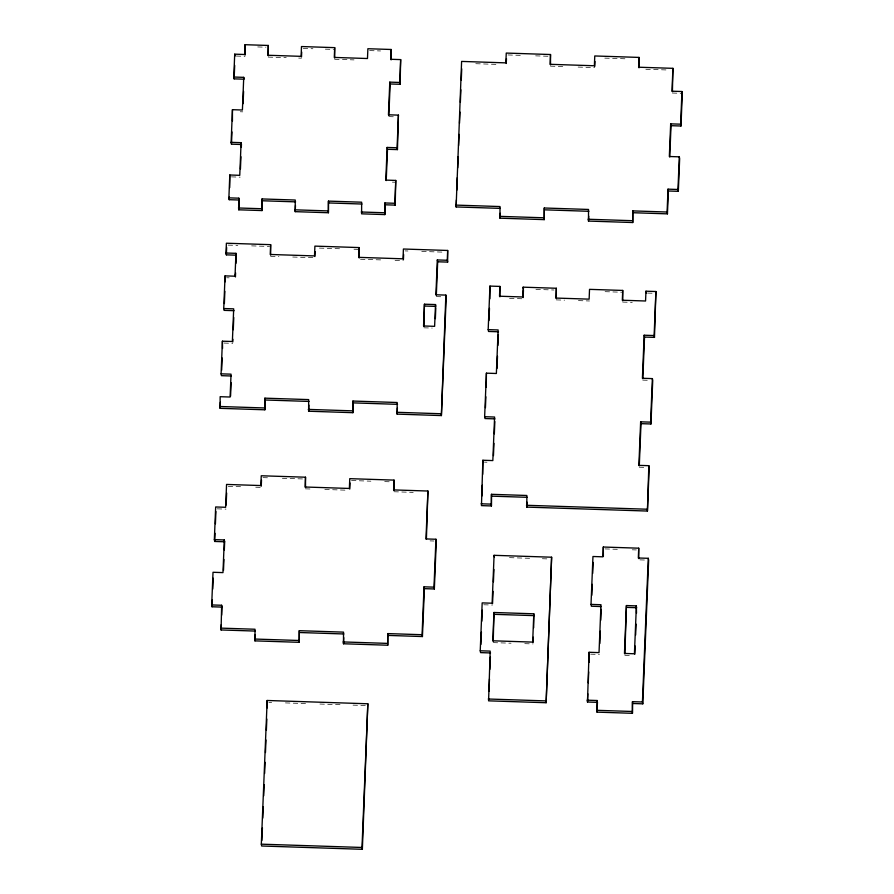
<?xml version="1.0" encoding="UTF-8"?>
<svg xmlns="http://www.w3.org/2000/svg" width="894" height="894" viewBox="0 0 894 894"><rect width="100%" height="100%" fill="white"/><g stroke="black" fill="none" stroke-linecap="round" stroke-linejoin="round"><path stroke-width="0.67" stroke-dasharray="4.47 3.35" d="M507.993 54.947L523.213 55.45M535.651 55.853L548.1 56.266M604.802 58.121L625.554 58.803M257.729 46.935L265.92 47.203M303.234 48.432L312.911 48.745M325.36 49.148L333.663 49.427M369.602 50.6L380.531 50.958M475.787 63.709L496.528 64.379M550.469 66.145L564.304 66.603M578.127 67.061L594.722 67.598M645.848 69.274L666.421 69.944M236.307 56.043L245.023 56.333M268.256 57.093L286.236 57.685M298.685 58.088L301.457 58.177M334.647 59.261L354.013 59.898M672.355 93.032L681.072 93.311M240.274 111.761L242.766 111.839M388.812 116.622L396.288 116.868M231.401 176.867L240.117 177.157M392.388 182.141L394.869 182.22M228.126 245.101L237.815 245.414M251.639 245.872L269.619 246.453M319.415 248.085L340.156 248.767M353.99 249.225L358.136 249.359M405.161 250.901L407.921 250.99M421.756 251.438L442.496 252.119M270.603 256.299L278.906 256.567M292.74 257.025L313.481 257.707M360.505 259.249L381.246 259.919M395.081 260.377L403.373 260.646M226.663 277.755L229.155 277.833M535.942 289.421L553.922 290.002M605.093 291.679L621.699 292.226M647.558 293.076L653.782 293.277M509.546 298.361L523.102 298.808M556.291 299.892L564.595 300.161M578.418 300.619L589.481 300.976M622.682 302.071L632.248 302.384M436.261 296.607L442.485 296.808M423.912 327.807L432.215 328.076M224.014 343.061L232.719 343.341M642.775 380.118L650.24 380.352M484.47 462.12L486.962 462.209M639.232 467.193L646.697 467.439M262.992 477.642L268.524 477.821M282.359 478.279L303.1 478.961M351.51 480.536L370.865 481.173M384.699 481.631L391.617 481.855M228.283 486.314L242.006 486.761M255.729 487.208L261.216 487.398M305.469 488.839L311 489.018M324.835 489.476L345.576 490.158M393.986 491.745L413.196 492.37M217.276 508.842L225.981 509.133M430.07 540.881L433.802 541.004M605.037 548.905L618.648 549.352M632.27 549.799L636.349 549.933M639.925 559.867L646.15 560.069M509.502 557.655L530.053 558.325M542.379 558.728L549.229 558.951M483.777 604.769L492.493 605.048M493.175 642.63L511.033 643.211M524.767 643.669L533.014 643.937M590.666 654.162L599.382 654.453M624.828 655.28L632.293 655.525M268.893 702.36L271.653 702.461M285.443 702.907L306.128 703.589M319.918 704.036L340.614 704.718M353.029 705.12L366.819 705.567"/><path stroke-width="1.34" d="M221.678 615.161L222.003 607.093L212.046 606.769L211.688 604.936L213.018 572.283L222.975 572.607L224.305 539.954L214.348 539.618L215.666 506.965L225.623 507.289L226.562 484.436L260.858 485.554L261.249 475.764L305.513 477.206L305.524 487.621M437.322 259.942L437.68 261.774L447.637 262.098L447.279 260.266L437.322 259.942L435.903 294.774L445.86 295.098L446.218 296.931L441.39 415.576L397.137 414.123L397.182 402.501L352.929 401.048L352.884 412.682L308.62 411.229L308.665 399.596L264.903 398.165L264.859 409.798L220.114 408.334L220.147 396.701L230.116 397.025L231.043 374.161L221.086 373.837L222.405 341.184L232.373 341.508L233.692 308.855L223.735 308.531L225.064 275.877L235.021 276.201L235.949 253.337L225.992 253.013L226.394 243.224L270.647 244.665L270.658 255.081M212.046 606.769L212.325 599.963M212.761 589.079L213.208 578.194M224.327 549.944L224.662 541.786L214.694 541.462L215.029 533.293M215.42 523.772L215.912 511.524M220.114 408.334L220.36 402.211M221.656 370.228L222.159 357.991M222.55 348.459L222.405 341.184M224.372 303.558L224.863 291.31M225.254 281.789L225.064 275.877M235.971 263.339L236.307 255.181L226.35 254.846L226.651 247.504M228.875 197.853L238.832 198.177L239.19 200.01L229.222 199.686L228.875 197.853L229.803 174.989L239.76 175.325L241.089 142.66L231.121 142.336L232.451 109.683L242.408 110.007L243.738 77.353L233.781 77.029L234.709 54.165L244.665 54.5L245.068 44.7L268.301 45.46L268.312 55.864M229.222 199.686L229.333 196.993M229.713 187.584L229.803 174.989M241.335 147.219L241.436 144.504L231.479 144.169L231.982 131.932M232.429 121.048L232.451 109.683M243.738 77.353L244.096 79.186L234.139 78.862L234.686 65.418M255.371 631.075L221.075 629.957L221.645 605.26L211.688 604.936M221.075 629.957L221.287 624.571M223.5 570.361L223.936 559.476M226.148 505.099L226.64 492.996M230.574 396.165L231.121 382.721M232.775 341.989L232.887 339.262M233.278 329.741L233.77 317.493M235.591 272.86L235.424 276.95L235.066 275.117M385.236 204.793L395.193 205.117L394.835 203.284L384.878 202.96L384.833 214.594L361.601 213.834L361.645 202.2L328.444 201.116L328.411 212.75L295.21 211.654L295.255 200.032L262.065 198.937L262.02 210.571L238.787 209.811L238.832 198.177M238.787 209.811L239.134 201.239M240.441 168.988L240.944 156.741M243.101 103.682L243.593 91.434M245.079 55.104L245.068 44.7M262.02 210.571L262.065 198.937M268.301 45.46L267.898 55.26L301.099 56.344L301.49 46.544L334.691 47.639L334.691 58.043M388.141 635.422L422.437 636.55L422.08 634.718L387.784 633.589L387.739 645.222L343.486 643.769L343.531 632.136L299.278 630.695L299.233 642.317L254.969 640.875L255.013 629.242L220.717 628.113M270.647 244.665L270.245 254.466L314.509 255.919L314.9 246.118L359.164 247.571L359.176 257.975M254.969 640.875L255.226 634.751M261.26 486.168L261.506 480.044M264.859 409.798L264.903 398.165M261.316 844.171L267.161 700.483L367.836 703.779L362.361 849.3L261.674 846.003L261.316 844.171L362.003 847.467L362.361 849.3M261.897 840.427L262.411 827.866M262.802 818.099L263.261 806.947M263.708 795.783L264.166 784.619M264.624 773.466L265.071 762.303M265.473 752.536L265.976 739.986M266.378 730.219L266.837 719.055M267.284 707.903L267.161 700.483M295.21 211.654L295.467 205.531M301.502 56.959L301.703 52.053M299.233 642.317L299.278 630.695M305.513 477.206L305.111 487.006L349.375 488.459L349.766 478.659L394.031 480.112L394.031 490.515M308.62 411.229L308.877 405.105M314.911 256.522L315.113 251.627M328.411 212.75L328.444 201.116M334.691 47.639L334.289 57.428L367.479 58.523L367.881 48.723L391.114 49.483L391.125 59.887M352.884 412.682L352.929 401.048M359.164 247.571L358.762 257.36L403.026 258.813L403.417 249.013L447.671 250.465L447.637 262.098M343.486 643.769L343.732 637.645M349.777 489.063L350.023 482.939M384.833 214.594L384.878 202.96M387.136 147.443L387.493 149.287L397.45 149.611L397.092 147.778L387.136 147.443L385.806 180.107L395.763 180.432L395.193 205.117M389.784 82.136L390.142 83.969L400.099 84.293L399.741 82.46L389.784 82.136L388.454 114.79L398.422 115.125L397.45 149.611M391.114 49.483L390.712 59.283L400.668 59.607L400.099 84.293M386.219 180.577L387.493 149.287M388.868 115.27L390.142 83.969M362.003 847.467L367.836 703.779M394.835 203.284L395.763 180.432M397.092 147.778L398.422 115.125M399.741 82.46L400.668 59.607M387.739 645.222L387.784 633.589M394.031 480.112L393.628 489.912L427.924 491.029L426.393 539.395M397.137 414.123L397.383 407.999M403.429 259.428L403.63 254.522M424.438 304.206L423.555 325.975L434.618 326.332L435.501 304.563L424.438 304.206L423.968 326.444M422.08 634.718L424.035 586.822L433.992 587.146L434.35 588.978L424.393 588.654L424.035 586.822M427.924 491.029L425.98 538.926L435.937 539.25L436.294 541.082L434.35 588.978M422.437 636.55L424.393 588.654M435.367 318.644L435.803 307.759M436.317 295.21L437.68 261.774M433.992 587.146L435.937 539.25M441.39 415.576L445.86 295.098M447.279 260.266L447.671 250.465M500.372 208.38L456.119 206.939L461.606 61.418L505.859 62.871L506.261 53.07L550.514 54.523L550.525 64.927M456.119 206.939L456.398 199.954M456.8 190.198L457.303 177.638M457.706 167.871L458.153 156.718M458.611 145.554L459.069 134.391M459.516 123.238L459.974 112.074M460.365 102.307L460.879 89.758M461.282 79.991L461.729 68.827M640.64 421.823L640.998 423.655L650.955 423.979L650.609 422.147L640.64 421.823L638.875 465.361L648.832 465.685L649.189 467.517L647.424 511.055L526.823 507.11L526.857 495.477L491.454 494.315L491.409 505.948L481.453 505.624L482.872 460.254L492.829 460.578L494.594 417.04L484.637 416.705L486.414 373.167L496.371 373.491L498.137 329.953L488.18 329.629L489.946 286.091L499.902 286.415L499.914 296.819M481.844 496.103L482.291 485.218M482.726 474.334L482.872 460.254M485.442 407.664L485.878 396.78M486.269 387.247L486.414 373.167M488.984 320.577L489.476 308.329M489.867 298.808L489.946 286.091M480.234 650.787L482.179 602.891L492.136 603.215L494.08 555.319L551.62 557.208L546.133 702.729L488.593 700.84L490.191 651.111L480.234 650.787L480.581 652.62L490.549 652.944M480.916 644.406L481.419 632.092M481.866 621.151L482.313 610.2M633.142 212.727L667.438 213.856L667.092 212.023L632.784 210.895L632.751 222.528L588.487 221.075L588.531 209.453L544.278 208L544.234 219.633L499.969 218.181L500.014 206.548L455.761 205.095M499.969 218.181L500.171 213.286M506.261 63.474L506.462 58.579M491.409 505.948L491.454 494.315M499.902 286.415L499.511 296.216L522.744 296.976L523.146 287.175L556.336 288.259L556.347 298.674M493.466 455.605L493.957 443.357M494.348 433.836L494.84 421.588M496.997 368.529L497.5 356.281M497.936 345.397L498.383 334.512M488.984 691.263L489.487 678.948M489.878 669.371L490.381 657.056M492.549 603.685L493.052 591.37M493.432 581.793L493.935 569.478M493.969 612.491L492.817 640.797L532.656 642.104L533.807 613.798L493.969 612.491L493.231 641.289M523.146 297.579L523.448 290.237M526.823 507.11L527.024 502.216M544.234 219.633L544.278 208M550.514 54.523L550.112 64.312L594.376 65.765L594.767 55.964L639.031 57.417L639.031 67.821M533.07 642.585L533.282 637.198M533.662 627.767L533.807 613.798M556.336 288.259L555.934 298.06L589.135 299.144L589.526 289.354L622.716 290.438L622.727 300.842M546.133 702.729L551.62 557.208M588.487 221.075L588.688 216.18M594.778 66.379L594.979 61.474M632.84 703.5L642.797 703.835L642.44 701.991L632.483 701.667L632.438 713.3L597.036 712.138L597.438 702.349L587.481 702.014L589.068 652.285L599.025 652.62L600.969 604.724L591.012 604.4L592.957 556.504L602.914 556.828L603.316 547.027L638.718 548.19L638.729 558.594M587.481 702.014L587.805 693.811M588.252 682.86L588.699 671.908M589.09 662.331L589.068 652.285M591.817 595.281L592.264 584.341M592.7 573.389L593.147 562.438M597.036 712.138L597.08 700.505L587.123 700.181M599.829 643.501L600.321 631.186M600.768 620.235L601.215 609.295M603.372 556.213L603.316 547.027M622.716 290.438L622.325 300.239L645.557 300.999L645.96 291.198L655.917 291.522L654.475 337.384L644.518 337.049L644.161 335.216L654.129 335.552L654.475 337.384M632.751 222.528L632.784 210.895M639.031 57.417L638.629 67.218L672.925 68.335L672.411 91.691M626.415 605.551L624.47 653.447L634.427 653.771L636.372 605.886L626.415 605.551L624.884 653.916M644.161 335.216L642.417 378.274L652.374 378.609L652.732 380.442L650.955 423.979M639.288 465.83L640.998 423.655M642.831 378.721L644.518 337.049M632.438 713.3L632.483 701.667M638.718 548.19L638.327 557.99L648.284 558.314L648.642 560.147L642.797 703.835M634.841 654.24L635.176 646.027M635.623 635.086L636.07 624.135M636.506 613.195L636.372 605.886M647.424 511.055L648.832 465.685M650.609 422.147L652.374 378.609M654.129 335.552L655.917 291.522M642.44 701.991L648.284 558.314M667.092 212.023L668.019 189.159L677.976 189.483L678.334 191.327L668.377 190.992L668.019 189.159M670.668 123.853L671.025 125.685L680.982 126.009L680.625 124.177L670.668 123.853L669.338 156.506L679.306 156.83L679.652 158.663L678.334 191.327M672.925 68.335L671.997 91.199L681.954 91.523L682.312 93.356L680.982 126.009M667.438 213.856L668.377 190.992M669.751 156.975L671.025 125.685M677.976 189.483L679.306 156.83M680.625 124.177L681.954 91.523M544.625 209.833L588.889 211.286M262.423 200.77L295.612 201.865M328.802 202.949L361.992 204.033M499.623 216.348L543.876 217.79M588.129 219.242L632.393 220.695M238.43 207.978L261.663 208.738M294.852 209.822L328.053 210.906M361.243 212.001L384.476 212.761M424.795 306.039L435.859 306.396L435.501 304.563M234.049 310.687L224.092 310.363L223.735 308.531M498.494 331.786L488.537 331.462L488.18 329.629M231.401 376.005L221.444 375.67L221.086 373.837M265.261 399.998L309.022 401.428M353.275 402.881L397.539 404.334M219.756 406.491L264.501 407.966M308.274 409.396L352.527 410.849M396.78 412.29L441.044 413.743M494.952 418.873L484.995 418.548L484.637 416.705M491.812 496.159L527.214 497.31M481.095 503.791L491.063 504.115M526.465 505.278L647.066 509.222M601.327 606.557L591.37 606.233L591.012 604.4M626.772 607.395L636.729 607.719M494.326 614.334L534.165 615.631M299.624 632.527L343.888 633.969M254.622 639.042L298.875 640.484M343.128 641.937L387.393 643.389M488.236 699.007L545.776 700.896M596.678 710.305L632.08 711.468M645.96 291.198L646.306 293.031M523.146 287.175L523.504 289.008M597.08 700.505L597.438 702.349M494.08 555.319L494.438 557.163M234.709 54.165L235.066 56.009M233.781 77.029L234.139 78.862M241.089 142.66L241.436 144.504M231.121 142.336L231.479 144.169M235.949 253.337L236.307 255.181M225.992 253.013L226.35 254.846M224.305 539.954L224.662 541.786M214.348 539.618L214.694 541.462M221.645 605.26L222.003 607.093"/></g></svg>
